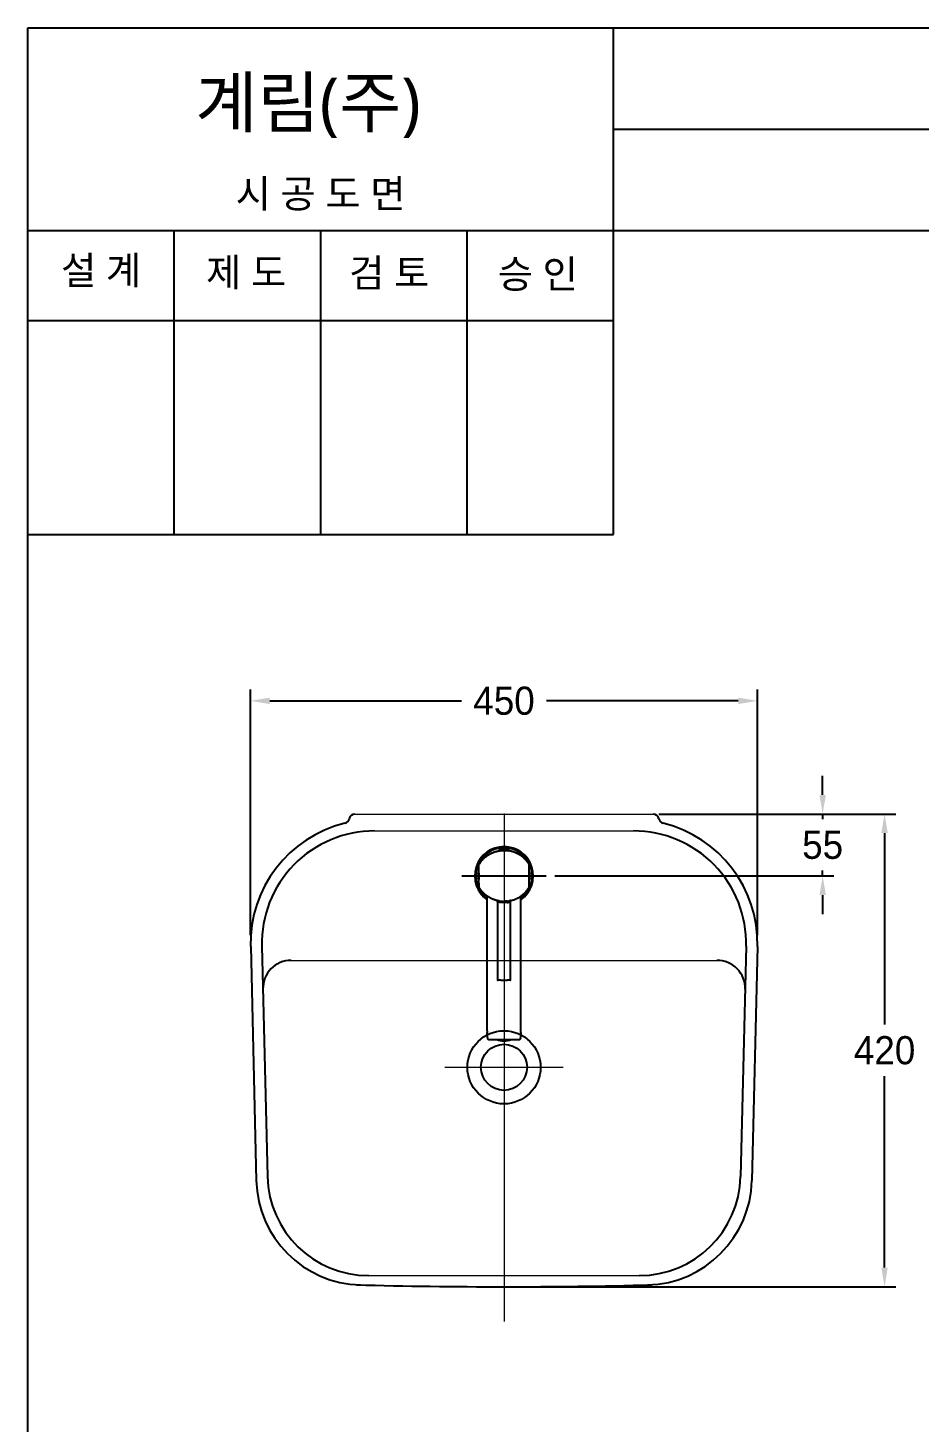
# Model space of a CAD drawing. Header units: millimetres. Extents: x 0 to 1800, y -67 to 2530.
# Drawn here: x 0 to 791, y 1291 to 2530 of the extents above; entities that cross this region are included whole.
import ezdxf
from ezdxf.enums import TextEntityAlignment as Align
from ezdxf.lldxf.tags import DXFTag

# ---------------------------------------------------------------- set-up
doc = ezdxf.new("R2010")
doc.units = ezdxf.units.MM
doc.layers.get('Defpoints').update_dxf_attribs({"color": 1})
doc.layers.add('61', color=7, linetype='Continuous', true_color=0xffffff)
for name, color, linetype in [('TEXT', 7, 'Continuous'), ('내부선 및 부속', 4, 'Continuous'), ('도각라인', 7, 'Continuous'), ('외형선', 3, 'Continuous'), ('중심선', 1, 'DASHED'), ('치수선', 7, 'Continuous')]:
    doc.layers.add(name, color=color, linetype=linetype)
doc.styles.add('____', font='Gulim.ttf')
doc.styles.add('맑은고딕_통일', font='malgun.ttf', dxfattribs={"height": 25})
tags = doc.linetypes.add('DASHDOT', pattern=[70, 31, -13, 13, -13]).pattern_tags.tags
tags[10:11] = [DXFTag(74, 4), DXFTag(75, 0), DXFTag(340, '0'), DXFTag(46, 0.0), DXFTag(50, 0.0), DXFTag(44, 0.0), DXFTag(45, 0.0)]
tags[8:9] = [DXFTag(74, 4), DXFTag(75, 0), DXFTag(340, '0'), DXFTag(46, 0.0), DXFTag(50, 0.0), DXFTag(44, 0.0), DXFTag(45, 0.0)]
tags[6:7] = [DXFTag(74, 4), DXFTag(75, 0), DXFTag(340, '0'), DXFTag(46, 0.0), DXFTag(50, 0.0), DXFTag(44, 0.0), DXFTag(45, 0.0)]
tags[4:5] = [DXFTag(74, 4), DXFTag(75, 0), DXFTag(340, '0'), DXFTag(46, 0.0), DXFTag(50, 0.0), DXFTag(44, 0.0), DXFTag(45, 0.0)]
tags = doc.linetypes.add('DASHED', pattern=[25.72, 12.86, -12.86]).pattern_tags.tags
tags[6:7] = [DXFTag(74, 4), DXFTag(75, 0), DXFTag(340, '0'), DXFTag(46, 0.0), DXFTag(50, 0.0), DXFTag(44, 0.0), DXFTag(45, 0.0)]
tags[4:5] = [DXFTag(74, 4), DXFTag(75, 0), DXFTag(340, '0'), DXFTag(46, 0.0), DXFTag(50, 0.0), DXFTag(44, 0.0), DXFTag(45, 0.0)]
doc.dimstyles.new('MSADIM', dxfattribs={"dimtxt": 33, "dimasz": 17, "dimexe": 10, "dimexo": 7.5, "dimgap": 10, "dimtad": 0, "dimtih": 1, "dimtoh": 1, "dimdec": 0, "dimzin": 1, "dimdsep": 46, "dimtxsty": '____', "dimcen": 11.25, "dimadec": 0, "dimazin": 0, "dimtfac": 1, "dimtdec": 0, "dimtix": 1, "dimtmove": 0, "dimatfit": 3, "dimfxl": 1, "dimtolj": 1, "dimtzin": 1, "dimarcsym": 0})

# ---------------------------------------------------------------- blocks, each defined once
blk = doc.blocks.new('*D35')
at = {"layer": 'Defpoints', "color": 0, "linetype": 'Continuous', "transparency": 16777216}
for p in [(577.7, 1831.6), (705.6, 1831.6), (460.2, 1776.6)]:
    blk.add_point(p, dxfattribs=at)
at = {"layer": '치수선', "color": 0, "linetype": 'Continuous', "lineweight": -2, "transparency": 16777216}
for p, q in [((705.6, 1848.6), (705.6, 1865.6)), ((585.2, 1831.6), (715.6, 1831.6)), ((705.6, 1831.6), (705.6, 1826.9)), ((467.7, 1776.6), (715.6, 1776.6)), ((705.6, 1776.6), (705.6, 1781.3)), ((705.6, 1759.6), (705.6, 1742.6))]:
    blk.add_line(p, q, dxfattribs=at)
at = {"layer": '치수선', "color": 0, "linetype": 'Continuous', "transparency": 16777216}
for points in [[(702.8, 1848.6), (708.5, 1848.6), (705.6, 1831.6)], [(702.8, 1759.6), (708.5, 1759.6), (705.6, 1776.6)]]:
    blk.add_solid(points, dxfattribs=at)
at = {"layer": '치수선', "color": 0, "linetype": 'Continuous', "transparency": 16777216, "insert": (705.6, 1804.1), "char_height": 25, "attachment_point": 5, "style": '____'}
blk.add_mtext('\\A1;55', dxfattribs=at)
blk = doc.blocks.new('*D36')
at = {"layer": 'Defpoints', "color": 0, "linetype": 'Continuous', "transparency": 16777216}
for p in [(552.7, 1831.6), (422.7, 1411.6), (760.6, 1411.6)]:
    blk.add_point(p, dxfattribs=at)
at = {"layer": '치수선', "color": 0, "linetype": 'Continuous', "lineweight": -2, "transparency": 16777216}
for p, q in [((560.2, 1831.6), (770.6, 1831.6)), ((760.6, 1814.6), (760.6, 1644.5)), ((760.6, 1428.6), (760.6, 1598.8)), ((430.2, 1411.6), (770.6, 1411.6))]:
    blk.add_line(p, q, dxfattribs=at)
at = {"layer": '치수선', "color": 0, "linetype": 'Continuous', "transparency": 16777216}
for points in [[(757.7, 1814.6), (763.4, 1814.6), (760.6, 1831.6)], [(757.7, 1428.6), (763.4, 1428.6), (760.6, 1411.6)]]:
    blk.add_solid(points, dxfattribs=at)
at = {"layer": '치수선', "color": 0, "linetype": 'Continuous', "transparency": 16777216, "insert": (760.6, 1621.6), "char_height": 25, "attachment_point": 5, "style": '____'}
blk.add_mtext('\\A1;420', dxfattribs=at)
blk = doc.blocks.new('*D37')
at = {"layer": 'Defpoints', "color": 0, "linetype": 'Continuous', "transparency": 16777216}
for p in [(647.7, 1932.1), (197.7, 1716.6), (647.7, 1716.6)]:
    blk.add_point(p, dxfattribs=at)
at = {"layer": '치수선', "color": 0, "linetype": 'Continuous', "lineweight": -2, "transparency": 16777216}
for p, q in [((197.7, 1724.1), (197.7, 1942.1)), ((647.7, 1724.1), (647.7, 1942.1)), ((214.7, 1932.1), (385.1, 1932.1)), ((630.7, 1932.1), (460.4, 1932.1))]:
    blk.add_line(p, q, dxfattribs=at)
at = {"layer": '치수선', "color": 0, "linetype": 'Continuous', "transparency": 16777216}
for points in [[(214.7, 1935), (214.7, 1929.3), (197.7, 1932.1)], [(630.7, 1935), (630.7, 1929.3), (647.7, 1932.1)]]:
    blk.add_solid(points, dxfattribs=at)
at = {"layer": '치수선', "color": 0, "linetype": 'Continuous', "transparency": 16777216, "insert": (422.7, 1932.1), "char_height": 25, "attachment_point": 5, "style": '____'}
blk.add_mtext('\\A1;450', dxfattribs=at)

msp = doc.modelspace()

# ---------------------------------------------------------------- linework, layer by layer
at = {"layer": '61', "linetype": 'Continuous', "lineweight": 18}
msp.add_point((422.7, 1831.6), dxfattribs=at)
at = {"layer": '내부선 및 부속', "linetype": 'Continuous', "lineweight": 18}
for p, q in [((307.7, 1816.6), (537.7, 1816.6)), ((233.7, 1701.6), (611.8, 1701.6)), ((302.6, 1421.6), (542.7, 1421.6))]:
    msp.add_line(p, q, dxfattribs=at)
at = {"layer": '내부선 및 부속', "linetype": 'Continuous', "extrusion": (-1, 3.06162e-16, 0)}
for p, q in [((418.4, 1800.2), (418.4, 1799.2)), ((418.4, 1800.2), (422.8, 1800.2)), ((418.4, 1799.2), (422.8, 1799.2)), ((419.7, 1799.2), (419.7, 1799)), ((422.7, 1802.6), (422.7, 1801.6)), ((422.8, 1800.2), (427.1, 1800.2)), ((422.8, 1799.3), (422.8, 1800.2)), ((422.8, 1799.2), (427.1, 1799.2)), ((425.8, 1799.1), (425.8, 1799.2)), ((427.1, 1799.2), (427.1, 1800.2)), ((407.7, 1639.1), (407.7, 1758.7)), ((416.9, 1753.8), (416.9, 1684.5)), ((428.6, 1684.5), (428.6, 1753.8)), ((437.7, 1639.1), (437.7, 1758.7)), ((419.9, 1684), (417.4, 1684)), ((419.9, 1684), (425.6, 1684)), ((428.1, 1684), (425.6, 1684)), ((407.7, 1639.1), (407.7, 1637.4)), ((437.7, 1637.4), (437.7, 1639.1)), ((408.8, 1631.4), (422.7, 1631.4)), ((422.7, 1631.4), (436.7, 1631.4))]:
    msp.add_line(p, q, dxfattribs=at)
at = {"layer": '내부선 및 부속', "linetype": 'DASHDOT'}
msp.add_line((385.2, 1776.6), (460.2, 1776.6), dxfattribs=at)
at = {"layer": '내부선 및 부속'}
for p, q in [((207.8, 1714.3), (212.6, 1509.5)), ((637.7, 1714.3), (632.8, 1509.5))]:
    msp.add_line(p, q, dxfattribs=at)
for radius in [32.5, 20.5]:
    msp.add_circle((422.7, 1606.6), radius, dxfattribs=at)
for centre, radius, start, end in [((307.7, 1716.6), 100, 90, 181.3641), ((537.7, 1716.6), 100, 358.6359, 90), ((233.7, 1676.6), 25, 90, 181.3641), ((611.8, 1676.6), 25, 358.6359, 90), ((302.6, 1511.6), 90, 181.3641, 270), ((542.7, 1511.6), 90, 270, 358.6359)]:
    msp.add_arc(centre, radius, start, end, dxfattribs=at)
at = {"layer": '내부선 및 부속', "linetype": 'Continuous'}
for centre, radius, start, end in [((422.7, 1776.6), 26, 90, 234.765), ((422.7, 1776.6), 25, 90, 233.1281), ((422.7, 1781.5), 19.2, 99.7692, 103.1156), ((422.7, 1781.5), 19.2, 90, 95.2432), ((422.7, 1776.6), 26, 305.235, 90), ((422.7, 1776.6), 25, 306.8719, 90), ((422.7, 1781.5), 19.2, 84.7749, 90), ((422.7, 1781.5), 19.2, 76.8844, 80.2618), ((417.4, 1684.5), 0.5, 180, 270), ((428.1, 1684.5), 0.5, 270, 0)]:
    msp.add_arc(centre, radius, start, end, dxfattribs=at)
at = {"layer": '내부선 및 부속', "linetype": 'Continuous', "extrusion": (0, 0, -1)}
for start, end in [(74.2191, 81.9112), (98.0888, 101.3034), (350.1619, 10.3106), (170.3222, 189.7144)]:
    msp.add_arc((-422.7, 1776.6), 22.8, start, end, dxfattribs=at)
at = {"layer": '내부선 및 부속', "linetype": 'Continuous'}
for centre, major_axis, ratio, start_param, end_param in [((422.7, 1781.5), (0, 19.2), 0.015039, 6.054274, 6.283185), ((422.7, 1639.4), (-11.8, 0), 0.803557, 1.010091, 1.570796), ((422.7, 1639.4), (-11.8, 0), 0.803557, 1.570796, 2.131502)]:
    msp.add_ellipse(centre, major_axis=major_axis, ratio=ratio, start_param=start_param, end_param=end_param, dxfattribs=at)
at = {"layer": '내부선 및 부속', "linetype": 'Continuous', "extrusion": (0, 0, -1)}
for centre, start_param, end_param in [((422.7, 1639.1), 1.570796, 1.57082), ((422.7, 1637.4), 1.308008, 1.570812), ((422.7, 1637.4), 4.712373, 4.975177)]:
    msp.add_ellipse(centre, major_axis=(0, -20.2), ratio=0.740741, start_param=start_param, end_param=end_param, dxfattribs=at)
at = {"layer": '내부선 및 부속', "linetype": 'Continuous'}
for points, knots in [([(406.6, 1793.8), (406.7, 1793.8), (406.9, 1793.9), (407.3, 1794.2), (407.8, 1794.6), (408.5, 1795.1), (409.1, 1795.5), (409.9, 1795.9), (410.7, 1796.3), (411.5, 1796.8), (412.2, 1797.1), (412.6, 1797.2), (412.8, 1797.3), (413, 1797.4), (413.2, 1797.5), (413.4, 1797.6), (413.6, 1797.6), (413.8, 1797.7), (414, 1797.8), (414.2, 1797.9), (414.4, 1797.9), (414.6, 1798), (414.8, 1798), (414.9, 1798.1), (415.1, 1798.2), (415.3, 1798.2), (415.5, 1798.3), (415.7, 1798.3), (415.9, 1798.4), (416.1, 1798.4), (416.3, 1798.5), (416.5, 1798.5), (416.6, 1798.6), (416.8, 1798.6), (417, 1798.7), (417.2, 1798.7), (417.4, 1798.7), (417.6, 1798.8), (417.8, 1798.8), (417.9, 1798.8), (418.1, 1798.9), (418.3, 1798.9), (418.5, 1798.9), (418.6, 1799), (418.8, 1799), (419, 1799), (419.2, 1799), (419.3, 1799.1), (419.5, 1799.1), (419.7, 1799.1), (419.9, 1799.1), (420, 1799.2), (420.2, 1799.2), (420.4, 1799.2), (420.5, 1799.2), (420.7, 1799.2), (420.9, 1799.2), (421, 1799.2), (421.2, 1799.2), (421.3, 1799.3), (421.5, 1799.3), (421.7, 1799.3), (421.8, 1799.3), (422, 1799.3), (422.1, 1799.3), (422.3, 1799.3), (422.4, 1799.3), (422.6, 1799.3), (422.7, 1799.3), (422.7, 1799.3)], [0, 0, 0, 0, 0.005294, 0.043779, 0.084881, 0.128601, 0.174936, 0.223886, 0.275451, 0.329629, 0.386419, 0.398888, 0.411291, 0.423627, 0.435897, 0.4481, 0.460236, 0.472306, 0.48431, 0.496247, 0.508117, 0.519921, 0.531658, 0.543329, 0.554934, 0.566472, 0.577944, 0.589349, 0.600688, 0.611961, 0.623168, 0.634308, 0.645382, 0.65639, 0.667331, 0.678206, 0.689016, 0.699759, 0.710435, 0.721046, 0.73159, 0.742068, 0.752481, 0.762826, 0.773106, 0.78332, 0.793467, 0.803549, 0.813564, 0.823513, 0.833396, 0.843213, 0.852964, 0.862649, 0.872268, 0.88182, 0.891307, 0.900728, 0.910082, 0.919371, 0.928593, 0.93775, 0.946841, 0.955865, 0.964824, 0.973717, 0.982544, 0.991305, 1, 1, 1, 1]), ([(421, 1800.6), (421, 1800.6), (421, 1800.6), (421, 1800.6), (421, 1800.6), (421, 1800.6), (421, 1800.6), (420.9, 1800.6), (420.9, 1800.6), (420.9, 1800.6), (420.9, 1800.6), (420.9, 1800.6), (420.9, 1800.6), (420.8, 1800.6), (420.8, 1800.6), (420.8, 1800.6), (420.8, 1800.6), (420.7, 1800.6), (420.7, 1800.6), (420.7, 1800.5), (420.6, 1800.5), (420.6, 1800.5), (420.6, 1800.5), (420.5, 1800.5), (420.5, 1800.5), (420.5, 1800.5), (420.4, 1800.5), (420.4, 1800.5), (420.4, 1800.5), (420.4, 1800.5), (420.3, 1800.5), (420.2, 1800.5), (420.2, 1800.5), (420.2, 1800.5), (420.2, 1800.5), (420.1, 1800.5), (420.1, 1800.5), (420.1, 1800.5), (420, 1800.5), (420, 1800.5), (419.9, 1800.5), (419.9, 1800.5), (419.9, 1800.4), (419.9, 1800.4), (419.9, 1800.4), (419.8, 1800.4), (419.8, 1800.4), (419.7, 1800.4), (419.7, 1800.4), (419.7, 1800.4), (419.6, 1800.4), (419.6, 1800.4), (419.6, 1800.4), (419.6, 1800.4), (419.5, 1800.4), (419.5, 1800.4), (419.5, 1800.4), (419.5, 1800.4), (419.5, 1800.4), (419.5, 1800.4), (419.5, 1800.4)], [0, 0, 0, 0, 0.0625, 0.0625, 0.09375, 0.09375, 0.109375, 0.109375, 0.125, 0.125, 0.1875, 0.1875, 0.203125, 0.203125, 0.21875, 0.21875, 0.25, 0.25, 0.3125, 0.3125, 0.328125, 0.328125, 0.34375, 0.375, 0.40625, 0.40625, 0.421875, 0.421875, 0.4375, 0.4375, 0.5, 0.5, 0.53125, 0.53125, 0.546875, 0.546875, 0.5625, 0.5625, 0.625, 0.625, 0.640625, 0.640625, 0.65625, 0.65625, 0.6875, 0.6875, 0.75, 0.75, 0.78125, 0.78125, 0.8125, 0.84375, 0.84375, 0.875, 0.875, 0.9375, 0.9375, 0.96875, 0.96875, 1, 1, 1, 1]), ([(443.4, 1789.2), (443.4, 1789.2), (443.3, 1789.3), (443.3, 1789.3), (443.2, 1789.4), (443.2, 1789.5), (443.1, 1789.6), (443, 1789.7), (443, 1789.7), (442.9, 1789.8), (442.8, 1789.9), (442.7, 1790), (442.7, 1790.1), (442.6, 1790.2), (442.5, 1790.2), (442.5, 1790.3), (442.4, 1790.4), (442.3, 1790.5), (442.2, 1790.6), (442.2, 1790.7), (442.1, 1790.7), (442, 1790.8), (441.9, 1790.9), (441.9, 1791), (441.8, 1791.1), (441.7, 1791.2), (441.6, 1791.3), (441.5, 1791.3), (441.5, 1791.4), (441.4, 1791.5), (441.3, 1791.6), (441.2, 1791.7), (441.1, 1791.8), (441, 1791.8), (441, 1791.9), (440.9, 1792), (440.7, 1792.1), (440.5, 1792.3), (440.3, 1792.5), (440.1, 1792.7), (439.8, 1793), (439.6, 1793.2), (439.3, 1793.4), (439.1, 1793.6), (438.8, 1793.8), (438.6, 1794), (438.3, 1794.2), (438.1, 1794.3), (437.8, 1794.5), (437.5, 1794.7), (437.3, 1794.9), (437, 1795.1), (436.7, 1795.2), (436.5, 1795.4), (436.2, 1795.6), (435.9, 1795.7), (435.6, 1795.9), (435.4, 1796), (435.3, 1796.1), (435.3, 1796.1), (435.3, 1796.1), (435.3, 1796.1), (435.3, 1796.1), (435.3, 1796.1), (435.3, 1796.1), (435.3, 1796.1), (435.3, 1796.1), (435.3, 1796.1), (435.3, 1796.1), (435.2, 1796.1), (435.2, 1796.1), (435.2, 1796.1), (435.2, 1796.1), (435.2, 1796.1), (435.2, 1796.2), (435.2, 1796.2), (435.1, 1796.2), (435.1, 1796.2), (435.1, 1796.2), (435.1, 1796.2), (435.1, 1796.2), (435, 1796.2), (435, 1796.2), (435, 1796.3), (435, 1796.3), (434.9, 1796.3), (434.9, 1796.3), (434.9, 1796.3), (434.9, 1796.3), (434.8, 1796.3), (434.8, 1796.4), (434.8, 1796.4), (434.7, 1796.4), (434.7, 1796.4), (434.7, 1796.4), (434.6, 1796.4), (434.6, 1796.5), (434.6, 1796.5), (434.5, 1796.5), (434.5, 1796.5), (434.4, 1796.5), (434.4, 1796.6), (434.4, 1796.6), (434.3, 1796.6), (434.3, 1796.6), (434.2, 1796.6), (434.2, 1796.7), (434.1, 1796.7), (434.1, 1796.7), (434, 1796.7), (434, 1796.8), (433.9, 1796.8), (433.9, 1796.8), (433.8, 1796.8), (433.8, 1796.8), (433.7, 1796.9), (433.7, 1796.9), (433.6, 1796.9), (433.6, 1797), (433.5, 1797), (433.5, 1797), (433.4, 1797), (433.3, 1797.1), (433.3, 1797.1), (433.2, 1797.1), (433.1, 1797.1), (433.1, 1797.2), (433, 1797.2), (432.9, 1797.2), (432.9, 1797.3), (432.8, 1797.3), (432.7, 1797.3), (432.7, 1797.3), (432.6, 1797.4), (432.5, 1797.4), (432.5, 1797.4), (432.4, 1797.5), (432.3, 1797.5), (432.2, 1797.5), (432.2, 1797.5), (432.1, 1797.6), (432, 1797.6), (431.9, 1797.6), (431.8, 1797.7), (431.8, 1797.7), (431.7, 1797.7), (431.6, 1797.8), (431.5, 1797.8), (431.4, 1797.8), (431.3, 1797.8), (431.2, 1797.9), (431.2, 1797.9), (431.1, 1797.9), (431, 1798), (430.9, 1798), (430.8, 1798), (430.7, 1798.1), (430.6, 1798.1), (430.5, 1798.1), (430.4, 1798.1), (430.3, 1798.2), (430.2, 1798.2), (430.1, 1798.2), (430, 1798.3), (429.9, 1798.3), (429.8, 1798.3), (429.7, 1798.4), (429.6, 1798.4), (429.5, 1798.4), (429.4, 1798.4), (429.3, 1798.5), (429.2, 1798.5), (429, 1798.5), (428.9, 1798.6), (428.8, 1798.6), (428.7, 1798.6), (428.6, 1798.6), (428.5, 1798.7), (428.4, 1798.7), (428.2, 1798.7), (428.1, 1798.7), (428, 1798.8), (427.9, 1798.8), (427.7, 1798.8), (427.6, 1798.8), (427.5, 1798.9), (427.4, 1798.9), (427.2, 1798.9), (427.1, 1798.9), (427, 1798.9), (426.9, 1799), (426.7, 1799), (426.6, 1799), (426.5, 1799), (426.3, 1799), (426.2, 1799.1), (426, 1799.1), (425.9, 1799.1), (425.8, 1799.1), (425.6, 1799.1), (425.5, 1799.2), (425.3, 1799.2), (425.2, 1799.2), (425, 1799.2), (424.9, 1799.2), (424.8, 1799.2), (424.6, 1799.2), (424.5, 1799.2), (424.3, 1799.2), (424.2, 1799.3), (424, 1799.3), (423.8, 1799.3), (423.7, 1799.3), (423.5, 1799.3), (423.4, 1799.3), (423.2, 1799.3), (423.1, 1799.3), (422.9, 1799.3), (422.8, 1799.3), (422.7, 1799.3)], [0, 0, 0, 0, 0.003831, 0.008206, 0.012603, 0.017022, 0.021464, 0.025928, 0.030415, 0.034923, 0.039454, 0.044007, 0.048582, 0.053178, 0.057796, 0.062435, 0.067096, 0.071779, 0.076482, 0.081207, 0.085952, 0.090718, 0.095505, 0.100312, 0.105139, 0.109986, 0.114852, 0.119738, 0.124643, 0.129567, 0.13451, 0.139471, 0.144451, 0.149448, 0.154463, 0.159496, 0.164547, 0.178082, 0.191602, 0.205107, 0.218601, 0.232085, 0.245563, 0.259036, 0.272507, 0.285978, 0.299452, 0.312931, 0.326419, 0.339917, 0.35343, 0.366961, 0.38051, 0.394075, 0.407654, 0.421243, 0.43484, 0.448442, 0.448554, 0.448708, 0.448903, 0.44914, 0.449419, 0.44974, 0.450102, 0.450506, 0.450952, 0.451439, 0.451968, 0.452539, 0.453152, 0.453806, 0.454502, 0.455239, 0.456019, 0.45684, 0.457702, 0.458607, 0.459553, 0.460541, 0.46157, 0.462641, 0.463754, 0.464909, 0.466105, 0.467343, 0.468622, 0.469943, 0.471306, 0.47271, 0.474156, 0.475644, 0.477173, 0.478744, 0.480356, 0.48201, 0.483706, 0.485443, 0.487221, 0.489041, 0.490903, 0.492805, 0.49475, 0.496735, 0.498762, 0.50083, 0.50294, 0.50509, 0.507282, 0.509515, 0.51179, 0.514105, 0.516461, 0.518859, 0.521298, 0.523777, 0.526298, 0.52886, 0.531463, 0.534107, 0.536792, 0.539518, 0.542285, 0.545093, 0.547942, 0.550832, 0.553764, 0.556736, 0.559749, 0.562803, 0.565898, 0.569034, 0.572211, 0.575429, 0.578689, 0.581989, 0.58533, 0.588713, 0.592136, 0.5956, 0.599106, 0.602652, 0.606239, 0.609868, 0.613537, 0.617247, 0.620999, 0.624791, 0.628624, 0.632499, 0.636414, 0.64037, 0.644367, 0.648406, 0.652485, 0.656605, 0.660767, 0.664969, 0.669212, 0.673496, 0.677822, 0.682188, 0.686596, 0.691044, 0.695534, 0.700064, 0.704636, 0.709249, 0.713903, 0.718598, 0.723335, 0.728112, 0.732931, 0.737791, 0.742692, 0.747635, 0.752619, 0.757644, 0.762711, 0.767819, 0.772969, 0.77816, 0.783393, 0.788667, 0.793983, 0.799341, 0.804741, 0.810182, 0.815665, 0.821191, 0.826758, 0.832367, 0.838018, 0.843712, 0.849448, 0.855226, 0.861047, 0.86691, 0.872815, 0.878763, 0.884754, 0.890788, 0.896864, 0.902984, 0.909146, 0.915352, 0.921601, 0.927893, 0.934229, 0.940608, 0.947031, 0.953498, 0.960008, 0.966563, 0.973162, 0.979805, 0.986492, 0.993224, 1, 1, 1, 1]), ([(422.7, 1799.3), (422.7, 1799.3), (422.7, 1799.3), (422.7, 1799.1), (422.7, 1798.9), (422.7, 1798.8), (422.7, 1798.7)], [0, 0, 0, 0, 0.249645, 0.499764, 0.749882, 1, 1, 1, 1]), ([(426, 1800.4), (426, 1800.4), (426, 1800.4), (426, 1800.4), (426, 1800.4), (426, 1800.4), (426, 1800.4), (425.9, 1800.4), (425.9, 1800.4), (425.9, 1800.4), (425.9, 1800.4), (425.9, 1800.4), (425.9, 1800.4), (425.8, 1800.4), (425.8, 1800.4), (425.8, 1800.4), (425.8, 1800.4), (425.7, 1800.4), (425.7, 1800.4), (425.7, 1800.4), (425.6, 1800.4), (425.6, 1800.4), (425.6, 1800.4), (425.5, 1800.5), (425.5, 1800.5), (425.5, 1800.5), (425.4, 1800.5), (425.4, 1800.5), (425.4, 1800.5), (425.3, 1800.5), (425.3, 1800.5), (425.2, 1800.5), (425.2, 1800.5), (425.2, 1800.5), (425.2, 1800.5), (425.1, 1800.5), (425.1, 1800.5), (425.1, 1800.5), (425, 1800.5), (425, 1800.5), (424.9, 1800.5), (424.9, 1800.5), (424.9, 1800.5), (424.9, 1800.5), (424.9, 1800.5), (424.8, 1800.6), (424.8, 1800.6), (424.7, 1800.6), (424.7, 1800.6), (424.7, 1800.6), (424.6, 1800.6), (424.6, 1800.6), (424.6, 1800.6), (424.6, 1800.6), (424.5, 1800.6), (424.5, 1800.6), (424.5, 1800.6), (424.5, 1800.6), (424.5, 1800.6), (424.5, 1800.6), (424.5, 1800.6)], [0, 0, 0, 0, 0.0625, 0.0625, 0.09375, 0.09375, 0.109375, 0.109375, 0.125, 0.125, 0.1875, 0.1875, 0.203125, 0.203125, 0.21875, 0.21875, 0.25, 0.25, 0.3125, 0.3125, 0.328125, 0.328125, 0.34375, 0.375, 0.40625, 0.40625, 0.421875, 0.421875, 0.4375, 0.4375, 0.5, 0.5, 0.53125, 0.53125, 0.546875, 0.546875, 0.5625, 0.5625, 0.625, 0.625, 0.640625, 0.640625, 0.65625, 0.65625, 0.6875, 0.6875, 0.75, 0.75, 0.78125, 0.78125, 0.8125, 0.84375, 0.84375, 0.875, 0.875, 0.9375, 0.9375, 0.96875, 0.96875, 1, 1, 1, 1]), ([(406.7, 1793.7), (406.5, 1793.6), (405.6, 1793), (404.1, 1791.6), (402.1, 1789.4), (401, 1787.7), (400.4, 1786.8)], [0, 0, 0, 0, 0.059469, 0.340099, 0.661695, 1, 1, 1, 1]), ([(400.4, 1786.8), (400.4, 1786.8), (400.4, 1786.8), (400.4, 1786.8), (400.4, 1786.7), (400.4, 1786.7)], [0, 0, 0, 0, 0.5, 0.5, 1, 1, 1, 1]), ([(400.4, 1780.8), (400.4, 1780.8), (400.4, 1780.9), (400.4, 1780.9), (400.4, 1781), (400.4, 1781), (400.4, 1781.1), (400.4, 1781.1), (400.4, 1781.2), (400.4, 1781.2), (400.4, 1781.3), (400.4, 1781.4), (400.4, 1781.4), (400.4, 1781.5), (400.4, 1781.5), (400.4, 1781.6), (400.4, 1781.6), (400.4, 1781.7), (400.4, 1781.8), (400.4, 1781.8), (400.4, 1781.9), (400.4, 1781.9), (400.4, 1782), (400.4, 1782), (400.4, 1782.1), (400.4, 1782.2), (400.4, 1782.2), (400.4, 1782.3), (400.4, 1782.3), (400.4, 1782.4), (400.4, 1782.4), (400.4, 1782.5), (400.4, 1782.6), (400.4, 1782.6), (400.4, 1782.7), (400.4, 1782.7), (400.4, 1782.8), (400.4, 1782.9), (400.4, 1782.9), (400.4, 1783), (400.4, 1783.1), (400.4, 1783.1), (400.4, 1783.2), (400.4, 1783.2), (400.4, 1783.3), (400.4, 1783.4), (400.4, 1783.4), (400.4, 1783.5), (400.4, 1783.5), (400.4, 1783.6), (400.4, 1783.7), (400.4, 1783.7), (400.4, 1783.8), (400.4, 1783.9), (400.4, 1783.9), (400.4, 1784), (400.4, 1784), (400.4, 1784.1), (400.4, 1784.2), (400.4, 1784.2), (400.4, 1784.3), (400.4, 1784.4), (400.4, 1784.4), (400.4, 1784.5), (400.4, 1784.6), (400.4, 1784.6), (400.4, 1784.7), (400.4, 1784.7), (400.4, 1784.8), (400.4, 1784.9), (400.4, 1784.9), (400.4, 1785), (400.4, 1785.1), (400.4, 1785.1), (400.4, 1785.2), (400.4, 1785.3), (400.4, 1785.3), (400.4, 1785.4), (400.4, 1785.5), (400.4, 1785.5), (400.4, 1785.6), (400.4, 1785.7), (400.4, 1785.7), (400.4, 1785.8), (400.4, 1785.9), (400.4, 1785.9), (400.4, 1786), (400.4, 1786.1), (400.4, 1786.1), (400.4, 1786.2), (400.4, 1786.3), (400.4, 1786.3), (400.4, 1786.4), (400.4, 1786.5), (400.4, 1786.5), (400.4, 1786.6), (400.4, 1786.7), (400.4, 1786.7), (400.4, 1786.7)], [0, 0, 0, 0, 0.01106, 0.022107, 0.033141, 0.044161, 0.055168, 0.066161, 0.077142, 0.088108, 0.099062, 0.110002, 0.120929, 0.131842, 0.142743, 0.153629, 0.164502, 0.175362, 0.186209, 0.197042, 0.207861, 0.218667, 0.22946, 0.240239, 0.251005, 0.261757, 0.272496, 0.283222, 0.293933, 0.304632, 0.315316, 0.325988, 0.336645, 0.34729, 0.35792, 0.368537, 0.379141, 0.389731, 0.400307, 0.41087, 0.421419, 0.431955, 0.442477, 0.452985, 0.46348, 0.473961, 0.484429, 0.494882, 0.505322, 0.515749, 0.526162, 0.536561, 0.546946, 0.557318, 0.567676, 0.578021, 0.588351, 0.598668, 0.608971, 0.619261, 0.629536, 0.639798, 0.650046, 0.660281, 0.670501, 0.680708, 0.690901, 0.70108, 0.711246, 0.721397, 0.731535, 0.741659, 0.751769, 0.761865, 0.771948, 0.782016, 0.792071, 0.802111, 0.812138, 0.822151, 0.83215, 0.842135, 0.852107, 0.862064, 0.872007, 0.881937, 0.891852, 0.901754, 0.911641, 0.921515, 0.931375, 0.94122, 0.951052, 0.96087, 0.970673, 0.980463, 0.990238, 1, 1, 1, 1]), ([(445.1, 1786.8), (445.1, 1786.8), (445.1, 1786.8), (445.1, 1786.8), (445.1, 1786.7), (445.1, 1786.7)], [0, 0, 0, 0, 0.5, 0.5, 1, 1, 1, 1]), ([(445.1, 1780.8), (445.1, 1780.8), (445.1, 1780.9), (445.1, 1781), (445.1, 1781), (445.1, 1781.1), (445.1, 1781.2), (445.1, 1781.2), (445.1, 1781.3), (445.1, 1781.4), (445.1, 1781.5), (445.1, 1781.6), (445.1, 1781.6), (445.1, 1781.7), (445.1, 1781.8), (445.1, 1781.9), (445.1, 1782), (445.1, 1782.1), (445.1, 1782.3), (445.1, 1782.6), (445.1, 1783), (445.1, 1783.3), (445.1, 1783.6), (445.1, 1783.8), (445.1, 1783.9), (445.1, 1784), (445.1, 1784.1), (445.1, 1784.2), (445.1, 1784.3), (445.1, 1784.4), (445.1, 1784.5), (445.1, 1784.6), (445.1, 1784.7), (445.1, 1784.9), (445.1, 1785), (445.1, 1785.1), (445.1, 1785.2), (445.1, 1785.3), (445.1, 1785.4), (445.1, 1785.6), (445.1, 1785.7), (445.1, 1785.8), (445.1, 1785.9), (445.1, 1786.1), (445.1, 1786.2), (445.1, 1786.3), (445.1, 1786.5), (445.1, 1786.6), (445.1, 1786.7), (445.1, 1786.7)], [0, 0, 0, 0, 0.014424, 0.028955, 0.043594, 0.058341, 0.073195, 0.088159, 0.103231, 0.118413, 0.133705, 0.149107, 0.164619, 0.180242, 0.195977, 0.211824, 0.227784, 0.243856, 0.293519, 0.346524, 0.402886, 0.462621, 0.525749, 0.542815, 0.559972, 0.57722, 0.594561, 0.611993, 0.629518, 0.647136, 0.664847, 0.682651, 0.700549, 0.718541, 0.736628, 0.75481, 0.773087, 0.79146, 0.809929, 0.828495, 0.847157, 0.865917, 0.884775, 0.903731, 0.922786, 0.941939, 0.961193, 0.980546, 1, 1, 1, 1]), ([(400.4, 1779.6), (400.4, 1779.7), (400.4, 1779.8), (400.4, 1779.9), (400.4, 1780.1), (400.4, 1780.2), (400.4, 1780.3), (400.4, 1780.5), (400.4, 1780.6), (400.4, 1780.8), (400.4, 1780.8)], [0, 0, 0, 0, 0.117598, 0.237295, 0.359099, 0.483017, 0.609058, 0.737229, 0.86754, 1, 1, 1, 1]), ([(400.4, 1772.7), (400.4, 1772.7), (400.4, 1772.7), (400.4, 1772.8), (400.4, 1772.9), (400.4, 1772.9), (400.4, 1773), (400.4, 1773.1), (400.4, 1773.2), (400.4, 1773.2), (400.4, 1773.3), (400.4, 1773.4), (400.4, 1773.4), (400.4, 1773.5), (400.4, 1773.5)], [0, 0, 0, 0, 0.081189, 0.16369, 0.247504, 0.33263, 0.41907, 0.506823, 0.59485, 0.680544, 0.763905, 0.844934, 0.923632, 1, 1, 1, 1]), ([(400.4, 1770.1), (400.4, 1770.1), (400.4, 1770.1), (400.4, 1770.2), (400.4, 1770.3), (400.4, 1770.3), (400.4, 1770.4), (400.4, 1770.4), (400.4, 1770.5), (400.4, 1770.6), (400.4, 1770.6), (400.4, 1770.7), (400.4, 1770.8), (400.4, 1770.9), (400.4, 1770.9), (400.4, 1771), (400.4, 1771.1), (400.4, 1771.2), (400.4, 1771.2), (400.4, 1771.3), (400.4, 1771.4), (400.4, 1771.6), (400.4, 1771.8), (400.4, 1771.9), (400.4, 1772.1), (400.4, 1772.4), (400.4, 1772.6), (400.4, 1772.7)], [0, 0, 0, 0, 0.019153, 0.039028, 0.059626, 0.080947, 0.10299, 0.125757, 0.149246, 0.173458, 0.198392, 0.224049, 0.25043, 0.277532, 0.305358, 0.333906, 0.363177, 0.393171, 0.423887, 0.455326, 0.487488, 0.570544, 0.640418, 0.697109, 0.740618, 0.879871, 1, 1, 1, 1]), ([(445.1, 1779.6), (445.1, 1779.7), (445.1, 1779.7), (445.1, 1779.8), (445.1, 1779.9), (445.1, 1780), (445.1, 1780.1), (445.1, 1780.2), (445.1, 1780.3), (445.1, 1780.4), (445.1, 1780.5), (445.1, 1780.6), (445.1, 1780.7), (445.1, 1780.8), (445.1, 1780.8)], [0, 0, 0, 0, 0.077366, 0.155805, 0.23532, 0.315915, 0.397592, 0.480357, 0.564212, 0.649162, 0.735212, 0.822365, 0.910626, 1, 1, 1, 1]), ([(445.1, 1772.7), (445.1, 1772.7), (445.1, 1772.7), (445.1, 1772.8), (445.1, 1772.9), (445.1, 1773), (445.1, 1773), (445.1, 1773.1), (445.1, 1773.2), (445.1, 1773.2), (445.1, 1773.3), (445.1, 1773.3)], [0, 0, 0, 0, 0.124337, 0.243653, 0.357942, 0.467199, 0.571421, 0.670601, 0.780507, 0.890441, 1, 1, 1, 1]), ([(445.1, 1770.1), (445.1, 1770.1), (445.1, 1770.1), (445.1, 1770.2), (445.1, 1770.3), (445.1, 1770.3), (445.1, 1770.4), (445.1, 1770.4), (445.1, 1770.5), (445.1, 1770.5), (445.1, 1770.6), (445.1, 1770.6), (445.1, 1770.7), (445.1, 1770.7), (445.1, 1770.8), (445.1, 1770.8), (445.1, 1770.9), (445.1, 1770.9), (445.1, 1771), (445.1, 1771), (445.1, 1771.1), (445.1, 1771.1), (445.1, 1771.2), (445.1, 1771.2), (445.1, 1771.3), (445.1, 1771.3), (445.1, 1771.4), (445.1, 1771.5), (445.1, 1771.7), (445.1, 1771.9), (445.1, 1772.2), (445.1, 1772.4), (445.1, 1772.6), (445.1, 1772.7)], [0, 0, 0, 0, 0.020289, 0.040466, 0.060532, 0.080487, 0.10033, 0.120063, 0.139686, 0.159198, 0.178601, 0.197893, 0.217076, 0.23615, 0.255114, 0.27397, 0.292716, 0.311354, 0.329884, 0.348306, 0.366619, 0.384825, 0.402923, 0.420914, 0.438798, 0.456574, 0.474244, 0.491806, 0.594173, 0.696139, 0.797743, 0.899018, 1, 1, 1, 1]), ([(400.4, 1770.1), (400.4, 1769.8), (400.4, 1769.5), (400.4, 1769), (400.4, 1768.7), (400.4, 1767.8), (400.4, 1767.2), (400.4, 1766.5)], [0, 0, 0, 0, 0.25, 0.25, 0.5, 0.5, 1, 1, 1, 1]), ([(418.1, 1754.4), (418.1, 1754.4), (418.1, 1754.4), (418, 1754.4), (417.9, 1754.5), (417.8, 1754.5), (417.7, 1754.5), (417.7, 1754.5), (417.6, 1754.5), (417.5, 1754.5), (417.4, 1754.6), (417.3, 1754.6), (417.2, 1754.6), (417.2, 1754.6), (417.1, 1754.6), (417, 1754.6), (416.9, 1754.7), (416.8, 1754.7), (416.7, 1754.7), (416.7, 1754.7), (416.6, 1754.7), (416.5, 1754.8), (416.4, 1754.8), (416.3, 1754.8), (416.2, 1754.8), (416.1, 1754.8), (416.1, 1754.9), (416, 1754.9), (415.9, 1754.9), (415.8, 1754.9), (415.7, 1755), (415.6, 1755), (415.5, 1755), (415.4, 1755), (415.4, 1755.1), (415.3, 1755.1), (415.2, 1755.1), (415.1, 1755.1), (415, 1755.2), (414.9, 1755.2), (414.8, 1755.2), (414.7, 1755.3), (414.6, 1755.3), (414.6, 1755.3), (414.5, 1755.3), (414.4, 1755.4), (414.3, 1755.4), (414.2, 1755.4), (414.1, 1755.5), (414, 1755.5), (413.9, 1755.5), (413.8, 1755.6), (413.7, 1755.6), (413.6, 1755.6), (413.6, 1755.7), (413.5, 1755.7), (413.4, 1755.7), (413.3, 1755.8), (413.2, 1755.8), (413.1, 1755.8), (413, 1755.9), (412.9, 1755.9), (412.8, 1755.9), (412.7, 1756), (412.6, 1756), (412.5, 1756.1), (412.4, 1756.1), (412.3, 1756.1), (412.3, 1756.2), (412.2, 1756.2), (412.1, 1756.3), (412, 1756.3), (411.9, 1756.4), (411.8, 1756.4), (411.7, 1756.4), (411.6, 1756.5), (411.5, 1756.5), (411.4, 1756.6), (411.3, 1756.6), (411.2, 1756.7), (411.1, 1756.7), (411, 1756.8), (410.9, 1756.8), (410.8, 1756.9), (410.7, 1756.9), (410.6, 1757), (410.5, 1757), (410.4, 1757.1), (410.3, 1757.1), (410.2, 1757.2), (410.2, 1757.2), (410.1, 1757.3), (410, 1757.3), (409.9, 1757.4), (409.8, 1757.4), (409.7, 1757.5), (409.6, 1757.5), (409.5, 1757.6), (409.4, 1757.6), (409.3, 1757.7), (409.2, 1757.8), (409.1, 1757.8), (409, 1757.9), (408.9, 1757.9), (408.8, 1758), (408.7, 1758.1), (408.6, 1758.1), (408.5, 1758.2), (408.4, 1758.3), (408.2, 1758.4), (408, 1758.5), (407.8, 1758.7), (407.6, 1758.8), (407.4, 1758.9), (407.2, 1759.1), (407, 1759.2), (406.8, 1759.4), (406.7, 1759.5), (406.5, 1759.6), (406.3, 1759.8), (406.1, 1759.9), (405.9, 1760.1), (405.8, 1760.2), (405.6, 1760.4), (405.4, 1760.5), (405.3, 1760.7), (405.1, 1760.8), (405, 1761), (404.8, 1761.1), (404.6, 1761.2), (404.5, 1761.4), (404.3, 1761.5), (404.2, 1761.7), (404, 1761.8), (403.9, 1762), (403.8, 1762.1), (403.6, 1762.3), (403.5, 1762.4), (403.3, 1762.6), (403.2, 1762.7), (403.1, 1762.9), (403, 1763), (402.9, 1763.1), (402.8, 1763.2), (402.8, 1763.2)], [0, 0, 0, 0, 0.004511, 0.009039, 0.013585, 0.018149, 0.02273, 0.027329, 0.031946, 0.036581, 0.041233, 0.045904, 0.050591, 0.055297, 0.06002, 0.064761, 0.06952, 0.074297, 0.079091, 0.083903, 0.088733, 0.09358, 0.098446, 0.103329, 0.10823, 0.113148, 0.118084, 0.123038, 0.12801, 0.133, 0.138007, 0.143032, 0.148075, 0.153136, 0.158214, 0.16331, 0.168424, 0.173556, 0.178706, 0.183873, 0.189058, 0.194261, 0.199481, 0.20472, 0.209976, 0.21525, 0.220542, 0.225851, 0.231179, 0.236524, 0.241887, 0.247268, 0.252666, 0.258083, 0.263517, 0.268969, 0.274439, 0.279926, 0.285432, 0.290955, 0.296496, 0.302055, 0.307632, 0.313226, 0.318839, 0.324469, 0.330117, 0.335783, 0.341467, 0.347169, 0.352888, 0.358626, 0.364381, 0.370154, 0.375945, 0.381754, 0.387581, 0.393425, 0.399288, 0.405168, 0.411067, 0.416983, 0.422917, 0.428869, 0.43484, 0.440828, 0.446834, 0.452858, 0.4589, 0.46496, 0.471038, 0.477133, 0.483247, 0.489379, 0.49553, 0.501698, 0.507884, 0.514088, 0.52031, 0.526551, 0.532809, 0.539086, 0.545381, 0.551694, 0.558025, 0.564374, 0.570742, 0.577127, 0.583531, 0.597138, 0.610658, 0.624092, 0.637439, 0.650699, 0.663872, 0.676959, 0.689959, 0.702872, 0.715698, 0.728437, 0.741089, 0.753654, 0.766132, 0.778522, 0.790826, 0.803043, 0.815172, 0.827214, 0.839169, 0.851036, 0.862816, 0.874509, 0.886114, 0.897631, 0.909061, 0.920404, 0.931659, 0.942826, 0.953906, 0.964898, 0.975803, 0.98662, 0.997349, 1, 1, 1, 1]), ([(427.3, 1754.4), (427.8, 1754.5), (428.5, 1754.6), (429.2, 1754.8), (429.6, 1754.9), (430.7, 1755.2), (431.8, 1755.6), (433.1, 1756.1), (433.5, 1756.3), (434.3, 1756.7), (434.8, 1756.9), (435.6, 1757.3), (436, 1757.6), (436.6, 1757.9), (436.8, 1758.1), (437.2, 1758.3), (437.3, 1758.4), (437.9, 1758.8), (438.3, 1759.1), (439, 1759.7), (439.4, 1759.9), (440, 1760.5), (440.3, 1760.8), (440.6, 1761)], [0, 0, 0, 0, 0.092166, 0.138249, 0.138249, 0.184332, 0.368664, 0.368664, 0.460829, 0.460829, 0.552995, 0.552995, 0.645161, 0.645161, 0.691244, 0.691244, 0.737327, 0.737327, 0.829493, 0.829493, 0.921659, 0.921659, 1, 1, 1, 1]), ([(440.6, 1761), (440.8, 1761.2), (441.8, 1762.1), (443.3, 1763.9), (444.5, 1765.6), (445.1, 1766.5)], [0, 0, 0, 0, 0.124211, 0.550866, 1, 1, 1, 1]), ([(443.4, 1764.1), (443.5, 1764.2), (443.5, 1764.2), (443.8, 1764.6), (444.1, 1765), (444.6, 1765.8), (444.9, 1766.1), (445.1, 1766.5)], [0, 0, 0, 0, 0.070308, 0.070308, 0.535154, 0.535154, 1, 1, 1, 1]), ([(445.1, 1766.5), (445.1, 1767.2), (445.1, 1767.8), (445.1, 1768.7), (445.1, 1769), (445.1, 1769.5), (445.1, 1769.8), (445.1, 1770.1)], [0, 0, 0, 0, 0.5, 0.5, 0.75, 0.75, 1, 1, 1, 1]), ([(418.3, 1754.4), (418, 1754.4), (417.6, 1754.5), (417.1, 1754.6), (416.8, 1754.6), (416.7, 1754.5), (416.8, 1754.4), (416.8, 1754.2), (416.9, 1754.1), (416.9, 1753.9), (416.9, 1753.8), (416.9, 1753.8)], [0, 0, 0, 0, 0.221729, 0.411898, 0.571636, 0.701862, 0.8045, 0.884003, 0.946486, 0.973878, 1, 1, 1, 1]), ([(418.5, 1753.2), (418.5, 1753.2), (418.5, 1753.2), (418.4, 1753.2), (418.4, 1753.2), (418.4, 1753.3), (418.4, 1753.3), (418.3, 1753.3), (418.3, 1753.3), (418.3, 1753.3), (418.3, 1753.3), (418.2, 1753.3), (418.2, 1753.3), (418.2, 1753.3), (418.2, 1753.3), (418.1, 1753.3), (418.1, 1753.3), (418.1, 1753.3), (418.1, 1753.3), (418.1, 1753.3), (418, 1753.4), (418, 1753.4), (418, 1753.4), (418, 1753.4), (417.9, 1753.4), (417.9, 1753.4), (417.9, 1753.4), (417.9, 1753.4), (417.9, 1753.4), (417.8, 1753.4), (417.8, 1753.4), (417.8, 1753.4), (417.8, 1753.4), (417.8, 1753.4), (417.7, 1753.4), (417.7, 1753.5), (417.7, 1753.5), (417.6, 1753.5), (417.6, 1753.5), (417.5, 1753.5), (417.5, 1753.5), (417.4, 1753.6), (417.4, 1753.6), (417.4, 1753.6), (417.3, 1753.6), (417.3, 1753.6), (417.2, 1753.6), (417.2, 1753.7), (417.1, 1753.7), (417.1, 1753.7), (417, 1753.7), (417, 1753.7), (417, 1753.7), (416.9, 1753.8), (416.9, 1753.8), (416.9, 1753.8), (416.9, 1753.8), (416.9, 1753.8), (416.9, 1753.8), (416.9, 1753.8)], [0, 0, 0, 0, 0.008833, 0.017667, 0.026501, 0.035336, 0.044172, 0.053009, 0.061847, 0.070685, 0.079524, 0.088363, 0.097204, 0.106045, 0.114887, 0.12373, 0.132573, 0.141418, 0.150263, 0.159109, 0.167955, 0.176803, 0.185651, 0.1945, 0.203349, 0.2122, 0.221051, 0.229903, 0.238756, 0.247609, 0.256463, 0.265318, 0.274174, 0.283031, 0.291888, 0.300747, 0.309606, 0.33472, 0.359887, 0.385109, 0.410386, 0.435719, 0.461108, 0.486555, 0.512061, 0.537625, 0.56325, 0.588935, 0.614682, 0.660213, 0.70504, 0.749169, 0.792613, 0.83538, 0.877483, 0.918932, 0.959739, 0.999918, 1, 1, 1, 1]), ([(418.1, 1754.4), (418.2, 1754.4), (418.2, 1754.4), (418.2, 1754.4), (418.3, 1754.4), (418.3, 1754.4), (418.4, 1754.4), (418.4, 1754.4), (418.4, 1754.4), (418.5, 1754.4), (418.5, 1754.3), (418.6, 1754.3), (418.6, 1754.3), (418.7, 1754.3), (418.7, 1754.3), (418.8, 1754.3), (418.8, 1754.3), (418.8, 1754.3), (418.9, 1754.3), (418.9, 1754.3), (419, 1754.3), (419, 1754.3), (419.1, 1754.3), (419.1, 1754.3), (419.2, 1754.3), (419.2, 1754.3), (419.3, 1754.2), (419.3, 1754.2), (419.4, 1754.2), (419.4, 1754.2), (419.5, 1754.2), (419.5, 1754.2), (419.6, 1754.2), (419.6, 1754.2), (419.7, 1754.2), (419.7, 1754.2), (419.8, 1754.2), (419.8, 1754.2), (419.9, 1754.2), (419.9, 1754.2), (420, 1754.2), (420, 1754.2), (420, 1754.2)], [0, 0, 0, 0, 0.023127, 0.046347, 0.06966, 0.093066, 0.116565, 0.140157, 0.163843, 0.187622, 0.211494, 0.235461, 0.259521, 0.283676, 0.307926, 0.332271, 0.356712, 0.381248, 0.405881, 0.43061, 0.455436, 0.48036, 0.505382, 0.530502, 0.555721, 0.58104, 0.606458, 0.631976, 0.657595, 0.683315, 0.709137, 0.73506, 0.761086, 0.787215, 0.813448, 0.839784, 0.866224, 0.892769, 0.919418, 0.946173, 0.973033, 1, 1, 1, 1]), ([(419.9, 1753), (419.9, 1753), (419.9, 1753), (419.8, 1753), (419.8, 1753), (419.8, 1753), (419.8, 1753), (419.7, 1753), (419.7, 1753), (419.7, 1753), (419.7, 1753), (419.7, 1753), (419.6, 1753), (419.6, 1753), (419.6, 1753.1), (419.6, 1753.1), (419.6, 1753.1), (419.6, 1753.1), (419.6, 1753.1), (419.5, 1753.1), (419.5, 1753.1), (419.5, 1753.1), (419.5, 1753.1), (419.5, 1753.1), (419.4, 1753.1), (419.3, 1753.1), (419.2, 1753.1), (419.1, 1753.1), (419, 1753.1), (419, 1753.1), (418.9, 1753.1), (418.9, 1753.2), (418.8, 1753.2), (418.8, 1753.2), (418.7, 1753.2), (418.7, 1753.2), (418.6, 1753.2), (418.6, 1753.2), (418.5, 1753.2), (418.5, 1753.2), (418.5, 1753.2)], [0, 0, 0, 0, 0.01945, 0.038175, 0.056175, 0.07345, 0.089999, 0.105823, 0.120922, 0.135296, 0.148945, 0.161868, 0.174066, 0.185539, 0.196287, 0.20631, 0.215607, 0.224179, 0.232026, 0.239148, 0.245544, 0.251216, 0.256162, 0.279787, 0.329779, 0.406136, 0.508854, 0.555759, 0.600447, 0.642919, 0.683177, 0.721223, 0.757058, 0.789718, 0.823058, 0.857079, 0.891783, 0.92717, 0.963242, 1, 1, 1, 1]), ([(425.5, 1754.2), (425.5, 1754.2), (425.5, 1754.2), (425.6, 1754.2), (425.6, 1754.2), (425.7, 1754.2), (425.7, 1754.2), (425.8, 1754.2), (425.8, 1754.2), (425.9, 1754.2), (425.9, 1754.2), (426, 1754.2), (426, 1754.2), (426.1, 1754.2), (426.1, 1754.2), (426.2, 1754.2), (426.2, 1754.2), (426.3, 1754.3), (426.3, 1754.3), (426.4, 1754.3), (426.4, 1754.3), (426.5, 1754.3), (426.5, 1754.3), (426.5, 1754.3), (426.6, 1754.3), (426.6, 1754.3), (426.7, 1754.3), (426.7, 1754.3), (426.8, 1754.3), (426.8, 1754.3), (426.9, 1754.3), (426.9, 1754.3), (427, 1754.3), (427, 1754.4), (427, 1754.4), (427.1, 1754.4), (427.1, 1754.4), (427.2, 1754.4), (427.2, 1754.4), (427.3, 1754.4), (427.3, 1754.4), (427.3, 1754.4), (427.3, 1754.4)], [0, 0, 0, 0, 0.026967, 0.053828, 0.080583, 0.107233, 0.133777, 0.160218, 0.186554, 0.212787, 0.238916, 0.264942, 0.290866, 0.316688, 0.342408, 0.368027, 0.393545, 0.418963, 0.444282, 0.469501, 0.494621, 0.519643, 0.544567, 0.569393, 0.594122, 0.618755, 0.643291, 0.667732, 0.692077, 0.716326, 0.740481, 0.764542, 0.788508, 0.812381, 0.836159, 0.859844, 0.883436, 0.906935, 0.930341, 0.953653, 0.976873, 1, 1, 1, 1]), ([(425.6, 1753), (425.6, 1753), (425.6, 1753), (425.6, 1753), (425.7, 1753), (425.7, 1753), (425.8, 1753), (425.8, 1753), (425.9, 1753), (425.9, 1753.1), (426, 1753.1), (426.1, 1753.1), (426.1, 1753.1), (426.2, 1753.1), (426.4, 1753.1), (426.5, 1753.1), (426.6, 1753.2), (426.7, 1753.2), (426.7, 1753.2), (426.8, 1753.2), (426.9, 1753.2), (426.9, 1753.2), (426.9, 1753.2), (427, 1753.2), (427, 1753.2), (427, 1753.2)], [0, 0, 0, 0, 0.017951, 0.038609, 0.061967, 0.088019, 0.116759, 0.148178, 0.182271, 0.219032, 0.258456, 0.318708, 0.381027, 0.445424, 0.511915, 0.641058, 0.710411, 0.761874, 0.808984, 0.851742, 0.890145, 0.924184, 0.953848, 0.979124, 1, 1, 1, 1]), ([(427, 1753.2), (427.3, 1753.3), (427.7, 1753.4), (428.1, 1753.6), (428.3, 1753.7), (428.5, 1753.7), (428.6, 1753.8), (428.6, 1753.8), (428.6, 1753.8)], [0, 0, 0, 0, 0.305063, 0.457595, 0.610126, 0.762658, 0.91519, 1, 1, 1, 1]), ([(428.6, 1753.8), (428.6, 1753.9), (428.6, 1754.1), (428.7, 1754.4), (428.9, 1754.6), (428.9, 1754.6), (429, 1754.7), (429, 1754.7), (429.1, 1754.8), (429.1, 1754.8), (429, 1754.8), (428.7, 1754.7), (428.2, 1754.6), (427.6, 1754.4), (427.2, 1754.4)], [0, 0, 0, 0, 0.069803, 0.125762, 0.165107, 0.178692, 0.188909, 0.193207, 0.207111, 0.310712, 0.426699, 0.581221, 0.772504, 1, 1, 1, 1]), ([(408.8, 1631.4), (408.8, 1631.4), (408.7, 1631.4), (408.6, 1631.4), (408.6, 1631.4), (408.6, 1631.5), (408.5, 1631.5), (408.5, 1631.5), (408.5, 1631.6), (408.5, 1631.6), (408.4, 1631.6), (408.4, 1631.7), (408.4, 1631.7), (408.4, 1631.8), (408.3, 1631.9), (408.3, 1631.9), (408.3, 1631.9), (408.3, 1631.9), (408.3, 1632), (408.3, 1632.1), (408.3, 1632.1), (408.3, 1632.2)], [0, 0, 0, 0, 0.125, 0.25, 0.25, 0.375, 0.375, 0.4375, 0.4375, 0.5, 0.5, 0.625, 0.625, 0.75, 0.75, 0.78125, 0.78125, 0.8125, 0.875, 0.875, 1, 1, 1, 1]), ([(437.2, 1632.2), (437.2, 1632.1), (437.2, 1632.1), (437.2, 1631.9), (437.2, 1631.9), (437.1, 1631.8), (437.1, 1631.8), (437.1, 1631.7), (437.1, 1631.7), (437.1, 1631.7), (437.1, 1631.7), (437, 1631.6), (437, 1631.6), (437, 1631.5), (436.9, 1631.5), (436.9, 1631.5), (436.9, 1631.5), (436.9, 1631.4), (436.9, 1631.4), (436.9, 1631.4), (436.8, 1631.4), (436.8, 1631.4), (436.7, 1631.4), (436.7, 1631.4)], [0, 0, 0, 0, 0.125, 0.125, 0.25, 0.25, 0.3125, 0.34375, 0.34375, 0.375, 0.375, 0.5, 0.5, 0.625, 0.625, 0.6875, 0.6875, 0.71875, 0.71875, 0.75, 0.75, 0.875, 1, 1, 1, 1])]:
    msp.add_open_spline(points, degree=3, knots=knots, dxfattribs=at)
for points, degree in [([(400.4, 1766.5), (400.4, 1773.3), (400.4, 1780), (400.4, 1786.8)], 3), ([(445.1, 1786.8), (443.9, 1788.8), (442.2, 1790.6)], 2), ([(445.1, 1766.5), (445.1, 1773.3), (445.1, 1780), (445.1, 1786.8)], 3), ([(400.4, 1779.2), (400.4, 1779.3), (400.4, 1779.5), (400.4, 1779.6)], 3), ([(400.4, 1779.2), (400.4, 1778.3), (400.4, 1777.5), (400.4, 1776.6)], 3), ([(400.4, 1776.6), (400.4, 1776.3), (400.4, 1776), (400.4, 1775.7)], 3), ([(400.4, 1775.7), (400.4, 1774.7), (400.4, 1773.3)], 2), ([(445.1, 1779.2), (445.1, 1779.3), (445.1, 1779.5), (445.1, 1779.6)], 3), ([(445.1, 1776.6), (445.1, 1777.5), (445.1, 1778.3), (445.1, 1779.2)], 3), ([(445.1, 1775.7), (445.1, 1776), (445.1, 1776.3), (445.1, 1776.6)], 3), ([(445.1, 1773.3), (445.1, 1774.7), (445.1, 1775.7)], 2), ([(400.4, 1766.5), (400.4, 1766.5), (400.4, 1766.5), (400.4, 1766.5), (400.4, 1766.5)], 3), ([(400.4, 1766.5), (401.4, 1764.7), (402.8, 1763.2)], 2), ([(445.1, 1766.5), (445.1, 1766.5), (445.1, 1766.5), (445.1, 1766.5), (445.1, 1766.5)], 3), ([(418.1, 1754.4), (418.2, 1754.4), (418.2, 1754.4), (418.2, 1754.4)], 3), ([(422.7, 1752.9), (421.8, 1752.9), (420.8, 1752.9), (419.9, 1753)], 3), ([(420, 1754.2), (420.9, 1754.1), (421.8, 1754), (422.7, 1754)], 3), ([(425.5, 1754.2), (424.6, 1754.1), (423.7, 1754), (422.7, 1754)], 3), ([(425.6, 1753), (424.6, 1752.9), (423.7, 1752.9), (422.7, 1752.9)], 3), ([(427.3, 1754.4), (427.3, 1754.4), (427.3, 1754.4), (427.3, 1754.4)], 3)]:
    msp.add_open_spline(points, degree=degree, dxfattribs=at)
msp.add_rational_spline([(422.7, 1754), (422.7, 1753.9), (422.7, 1753.4), (422.7, 1752.9)], [1.00001310391, 0.860378772217, 0.860375242146, 1.0000025137], degree=3, dxfattribs=at)
at = {"layer": '도각라인'}
for p, q in [((0, 0), (0, 2530)), ((0, 2530), (1800, 2530)), ((520, 2080), (520, 2530)), ((520, 2440), (1800, 2440)), ((0, 2350), (1800, 2350)), ((130, 2080), (130, 2350)), ((260, 2080), (260, 2350)), ((390, 2080), (390, 2350)), ((0, 2270), (520, 2270)), ((0, 2080), (520, 2080))]:
    msp.add_line(p, q, dxfattribs=at)
at = {"layer": '외형선', "linetype": 'Continuous', "lineweight": 18}
msp.add_line((290.2, 1831.6), (555.2, 1831.6), dxfattribs=at)
at = {"layer": '외형선'}
for p, q in [((197.8, 1714), (202.7, 1505.9)), ((647.7, 1714), (642.8, 1505.9))]:
    msp.add_line(p, q, dxfattribs=at)
for centre, radius, start, end in [((307.7, 1716.6), 110, 103.7632, 181.3641), ((280.4, 1828.3), 5, 283.7632, 350.3864), ((290.2, 1826.6), 5, 90, 170.3864), ((555.2, 1826.6), 5, 9.6136, 90), ((565.1, 1828.3), 5, 189.6136, 256.2368), ((537.7, 1716.6), 110, 358.6359, 76.2368), ((297.7, 1508.2), 95, 181.3641, 268.5677), ((547.8, 1508.2), 95, 271.4323, 358.6359), ((422.7, 6411.6), 5000, 268.5009, 270), ((422.7, 6411.6), 5000, 270, 271.5015)]:
    msp.add_arc(centre, radius, start, end, dxfattribs=at)
at = {"layer": '중심선', "lineweight": 18}
for p, q in [((422.7, 1831.6), (422.7, 1380.8)), ((370.2, 1606.6), (475.2, 1606.6))]:
    msp.add_line(p, q, dxfattribs=at)
at = {"layer": '중심선', "linetype": 'DASHDOT'}
msp.add_line((385.2, 1776.6), (460.2, 1776.6), dxfattribs=at)

# ---------------------------------------------------------------- texts
at = {"layer": 'TEXT', "style": '맑은고딕_통일'}
msp.add_text('계림(주)', height=44, dxfattribs=at).set_placement((148.7, 2441.8))
for s, p in [('시 공 도 면', (259.9, 2382.7)), ('설 계', (65, 2314.6)), ('제 도', (193.8, 2312.9)), ('검 토', (320.8, 2312.3)), ('승 인', (452.7, 2311.4))]:
    msp.add_text(s, height=25, dxfattribs=at).set_placement(p, align=Align.MIDDLE_CENTER)

# ---------------------------------------------------------------- dimensions: what is measured, and where the dimension line sits
at = {"layer": '치수선', "linetype": 'Continuous'}
dim = msp.add_linear_dim(base=(647.7, 1932.1), p1=(197.7, 1716.6), p2=(647.7, 1716.6), dimstyle='MSADIM', override={"dimtxt": 25}, dxfattribs=at)
dim.commit()
dim.dimension.update_dxf_attribs({"geometry": '*D37', "text_midpoint": (422.7, 1932.1)})
for base, p1, p2, picture, middle in [((705.6, 1831.6), (460.2, 1776.6), (577.7, 1831.6), '*D35', (705.6, 1804.1)), ((760.6, 1411.6), (552.7, 1831.6), (422.7, 1411.6), '*D36', (760.6, 1621.6))]:
    dim = msp.add_linear_dim(base=base, p1=p1, p2=p2, angle=90, dimstyle='MSADIM', override={"dimtxt": 25}, dxfattribs=at)
    dim.commit()
    dim.dimension.update_dxf_attribs({"geometry": picture, "text_midpoint": middle})

doc.saveas('drawing.dxf')
